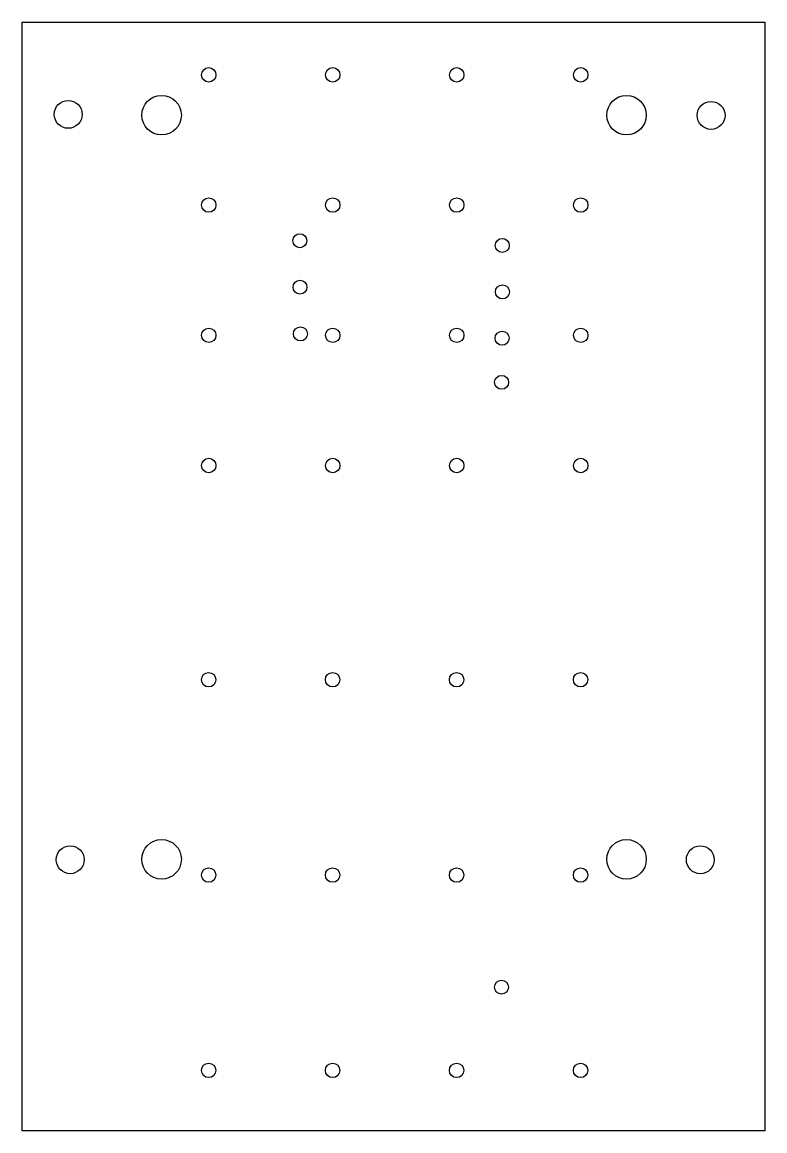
# Model space of a CAD drawing. Header units: millimetres. Extents: x 170 to 330, y -138 to 100.
import ezdxf

# ---------------------------------------------------------------- set-up
doc = ezdxf.new("R2010")
doc.units = ezdxf.units.MM
doc.layers.get('0').update_dxf_attribs({"linetype": 'CONTINUOUS'})

msp = doc.modelspace()

# ---------------------------------------------------------------- linework, layer by layer
msp.add_lwpolyline([(329.75, 100), (329.75, -138.38), (170, -138.38), (170, 100)], close=True)
for centre, radius in [((210.14, 88.67), 1.55), ((236.8, 88.67), 1.55), ((263.47, 88.67), 1.55), ((290.14, 88.67), 1.55), ((200, 80), 4.25), ((300, 80), 4.25), ((179.9, 80.18), 3), ((318.19, 79.95), 3), ((210.14, 60.67), 1.55), ((236.8, 60.67), 1.55), ((263.47, 60.67), 1.55), ((290.14, 60.67), 1.55), ((229.71, 53.01), 1.5), ((273.27, 52), 1.5), ((229.76, 43.01), 1.5), ((273.3, 42), 1.5), ((210.14, 32.67), 1.55), ((229.85, 32.97), 1.5), ((236.8, 32.67), 1.55), ((263.47, 32.67), 1.55), ((273.23, 32.04), 1.5), ((290.14, 32.67), 1.55), ((273.13, 22.56), 1.5), ((210.14, 4.67), 1.55), ((236.8, 4.67), 1.55), ((263.47, 4.67), 1.55), ((290.14, 4.67), 1.55), ((210.11, -41.38), 1.55), ((236.78, -41.38), 1.55), ((263.45, -41.38), 1.55), ((290.11, -41.38), 1.55), ((200, -80), 4.25), ((300, -80), 4.25), ((180.33, -80.09), 3), ((315.87, -80.1), 3), ((210.11, -83.38), 1.55), ((236.78, -83.38), 1.55), ((263.45, -83.38), 1.55), ((290.11, -83.38), 1.55), ((273.1, -107.49), 1.5), ((210.11, -125.38), 1.55), ((236.78, -125.38), 1.55), ((263.45, -125.38), 1.55), ((290.11, -125.38), 1.55)]:
    msp.add_circle(centre, radius)

doc.saveas('drawing.dxf')
